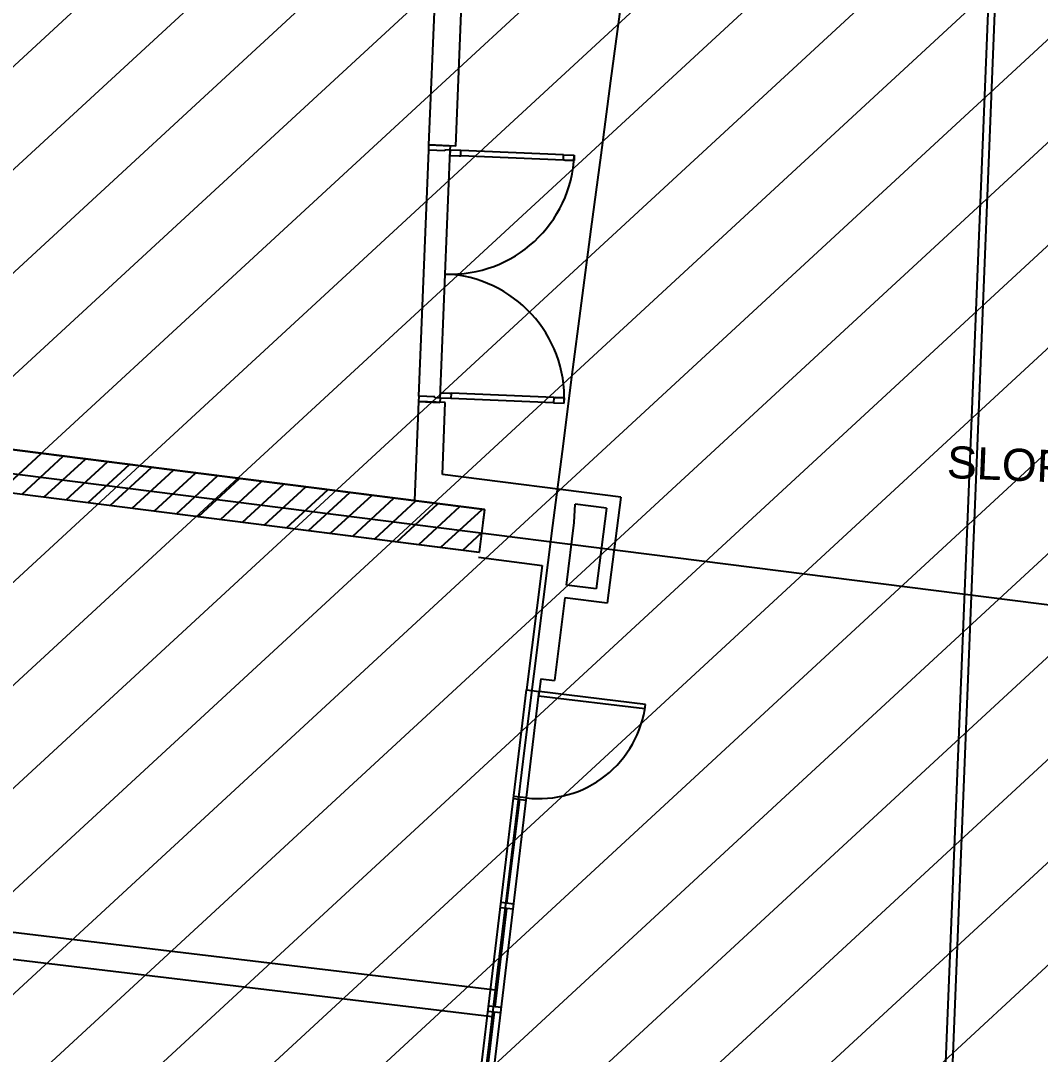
# Model space of a CAD drawing. Extents: x -678889171 to 586587, y -792238163 to 335485.
# Drawn here: x -678710326 to -678700801, y -791977973 to -791968313 of the extents above; entities that cross this region are included whole.
import ezdxf
from ezdxf.enums import TextEntityAlignment as Align

# ---------------------------------------------------------------- set-up
doc = ezdxf.new("R2010")
doc.units = 0
doc.header["$MEASUREMENT"] = 0
for name, color, linetype in [('A-FLOR-PATT', 252, 'Continuous'), ('A-SITE-PATT', 252, 'Continuous'), ('A-WALL', 252, 'Continuous')]:
    doc.layers.add(name, color=color, linetype=linetype)
doc.layers.add('BASEMENT3 LAYOUT$0$HATCH2', color=252, linetype='Continuous', lineweight=15)
doc.styles.add('Ground floor Towers$0$$Bas01-Rname$0$EN-SC', font='swissc.ttf')
doc.styles.add('Ground floor Towers$0$$Bas01-Rname$0$EN-SCL', font='swisscl.ttf')
doc.styles.add('Ground floor Towers$0$04-Ground Floor$0$V2-lower ground$0$LEVEL  FOR LICENSE LOWER GR$0$$LG- LEVEL$0$AR-SR', font='sarb.shx')
doc.styles.add('MtXpl_Arial_Unicode__1', font='ARIALUNI.ttf')

# ---------------------------------------------------------------- blocks, each defined once
blk = doc.blocks.new('A$C61C61320')
at = {"layer": 'BASEMENT3 LAYOUT$0$HATCH2'}
h = blk.add_hatch(dxfattribs=at)
h.set_pattern_fill('JIS_WOOD', color=256, scale=1000, style=0)
h.set_pattern_definition([(45, (-845211.5632561638, -471074.8112416068), (-499.9999991609842, 499.9999991609843), [])])
edge = h.paths.add_edge_path()
edge.add_line((-87728.88771757309, -14436.92520058164), (11085.99286301623, -14077.61977391216))
edge.add_line((11085.9928630162, -14077.61977391216), (11086.00013759563, -61296.12011963065))
edge.add_line((11086.00013759569, -61296.12011963065), (-23868.16462742418, -60220.57708285929))
edge.add_line((-23868.16462742421, -60220.57708285929), (-23388.15647815715, -47455.2645226442))
edge.add_arc((-38984.06513334403, -44366.02445463254), 15898.9235792472, 348.7958745272753, 525.9866040010601)
edge.add_line((-54409.82303213701, -40516.12001080933), (-55179.78612954497, -49076.3717473704))
edge.add_line((-55179.78612954495, -49076.3717473704), (-87616.00626249687, -47227.09333388295))
edge.add_line((-87616.00626249681, -47227.09333388295), (-87728.88771757303, -14436.92520058164))
blk = doc.blocks.new('GR')
at = {"layer": 'A-FLOR-PATT'}
for p, q in [((93925.82694351109, 253468.0982075394), (94085.65867057705, 3693.56110051967)), ((93867.77980905012, 253253.876272934), (93986.20065903949, 3755.128903121513)), ((88718.43522659945, 218426.1862623622), (88718.43522659963, 219897.1954864209)), ((88968.4352265996, 218426.1862623622), (88968.4352265996, 219897.1954864211)), ((113710, 212730), (34645, 219515)), ((88968.4352265996, 218426.1862623622), (88718.43522659945, 218426.1862623622)), ((88718.43522659945, 218426.1860019905), (88918.43522659945, 218426.1860019905)), ((88718.43522659945, 218376.1860019905), (88718.43522659945, 218426.1860019905)), ((88918.43522659945, 218386.1860019905), (88918.43522659945, 218426.1860019905)), ((88868.43522659945, 218376.1860019905), (88718.43522659945, 218376.1860019905)), ((88718.43522659944, 216076.1860019905), (88718.43522659945, 218376.1860019905)), ((88918.43522659945, 218386.1860019905), (88868.43522659945, 218386.1860019905)), ((88868.43522659945, 218386.1860019905), (88868.43522659945, 218376.1860019905)), ((88918.43522659944, 216066.1860019905), (88918.43522659945, 218386.1860019905)), ((89018.43522659945, 218386.1860019905), (88918.43522659945, 218386.1860019905)), ((88918.43522659945, 218386.1860019905), (88918.43522659945, 218336.1860019905)), ((88918.43522659945, 218336.1860019905), (89005.43522659945, 218336.1860019905)), ((89005.43522659945, 218336.1860019905), (89018.43522659945, 218336.1860019905)), ((89018.43522659945, 218336.1860019905), (89018.43522659945, 218386.1860019905)), ((89978.43522659945, 218386.1860019905), (89018.43522659945, 218386.1860019905)), ((89978.43522659945, 218336.1860019905), (89018.43522659945, 218336.1860019905)), ((89978.43522659945, 218336.1860019905), (89978.43522659945, 218386.1860019905)), ((89978.43522659945, 218386.1860019905), (90078.43522659944, 218386.1860019905)), ((90078.43522659944, 218336.1860019905), (89978.43522659945, 218336.1860019905)), ((90078.43522659944, 218336.1860019905), (89991.43522659944, 218336.1860019905)), ((89991.43522659944, 218336.1860019905), (90078.43522659944, 218336.1860019905)), ((90078.43522659944, 218386.1860019905), (90078.43522659944, 218336.1860019905)), ((88918.43522659944, 216066.1860019905), (88918.43522659944, 216116.1860019905)), ((88918.43522659944, 216116.1860019905), (89005.43522659944, 216116.1860019905)), ((89005.43522659944, 216116.1860019905), (89018.43522659945, 216116.1860019905)), ((89018.43522659945, 216116.1860019905), (89018.43522659945, 216066.1860019905)), ((89978.43522659945, 216116.1860019905), (89018.43522659945, 216116.1860019905)), ((89978.43522659945, 216116.1860019905), (89978.43522659945, 216066.1860019905)), ((90078.43522659944, 216116.1860019905), (89978.43522659945, 216116.1860019905)), ((90078.43522659944, 216116.1860019905), (89991.43522659944, 216116.1860019905)), ((89991.43522659944, 216116.1860019905), (90078.43522659944, 216116.1860019905)), ((90078.43522659944, 216066.1860019905), (90078.43522659944, 216116.1860019905)), ((88868.43522659944, 216076.1860019905), (88718.43522659944, 216076.1860019905)), ((88718.43522659944, 216076.1860019905), (88718.43522659944, 216026.1860019905)), ((88968.43522659948, 216027.4484896939), (88718.43522659948, 216027.4484896939)), ((88718.43522659948, 216027.4484896939), (88718.4352265996, 215099.2988210421)), ((88718.43522659944, 216026.1860019905), (88918.43522659944, 216026.1860019905)), ((88868.43522659944, 216066.1860019905), (88868.43522659944, 216076.1860019905)), ((88918.43522659944, 216066.1860019905), (88868.43522659944, 216066.1860019905)), ((88918.43522659944, 216066.1860019905), (88918.43522659944, 216026.1860019905)), ((89018.43522659945, 216066.1860019905), (88918.43522659944, 216066.1860019905)), ((88968.43522659957, 215353.7051513575), (88968.43522659948, 216027.4484896939)), ((89978.43522659945, 216066.1860019905), (89018.43522659945, 216066.1860019905)), ((89978.43522659945, 216066.1860019905), (90078.43522659944, 216066.1860019905)), ((89376.92619584283, 215041.4540592212, -6.574195595121094e-08), (82552.0033759836, 215627.0605998881, -6.574195595121094e-08)), ((89374.34001077313, 215042.9863508461), (82802.00337598356, 215606.8678870399)), ((84846.44271206437, 215028.5849042353, -6.574195595121094e-08), (85216.30991272931, 215398.4521049003, -6.574195595121094e-08)), ((85053.20781596936, 215010.8436051137, -6.574195595121094e-08), (85423.0750166343, 215380.7108057786, -6.574195595121094e-08)), ((85259.97291987482, 214993.102305992, -6.574195595121094e-08), (85629.84012054, 215362.9695066572, -6.574195595121094e-08)), ((85466.73802377982, 214975.3610068704, -6.574195595121094e-08), (85836.605224445, 215345.2282075356, -6.574195595121094e-08)), ((85673.50312768528, 214957.6197077492, -6.574195595121094e-08), (86043.37032834999, 215327.4869084139, -6.574195595121094e-08)), ((90641.63209743213, 215210.3849489096), (88968.4352265996, 215353.7051513575)), ((85880.26823159028, 214939.8784086276, -6.574195595121094e-08), (86250.13543225522, 215309.7456092925, -6.574195595121094e-08)), ((86087.03333549551, 214922.1371095062, -6.574195595121094e-08), (86456.90053616022, 215292.0043101709, -6.574195595121094e-08)), ((86293.79843940074, 214904.3958103843, -6.574195595121094e-08), (86663.66564006591, 215274.2630110495, -6.574195595121094e-08)), ((86500.56354330597, 214886.6545112629, -6.574195595121094e-08), (86870.43074397068, 215256.5217119276, -6.574195595121094e-08)), ((86707.3286472112, 214868.9132121415, -6.574195595121094e-08), (87077.1958478759, 215238.7804128062, -6.574195595121094e-08)), ((82910.82965573206, 215194.6684916842, -6.574195595121094e-08), (89343.26599263071, 214642.7389108326, -6.574195595121094e-08)), ((82910.82965573203, 215194.6684916842, -6.574195595121094e-08), (89340.02101944016, 214643.0173429235, -6.574195595121094e-08)), ((86914.09375111619, 214851.1719130198, -6.574195595121094e-08), (87283.96095178113, 215221.0391136848, -6.574195595121094e-08)), ((87120.85885502119, 214833.4306138982, -6.574195595121094e-08), (87490.72605568636, 215203.2978145634, -6.574195595121094e-08)), ((87327.62395892688, 214815.6893147768, -6.574195595121094e-08), (87697.49115959159, 215185.5565154415, -6.574195595121094e-08)), ((87534.38906283211, 214797.9480156554, -6.574195595121094e-08), (87904.25626349682, 215167.8152163201, -6.574195595121094e-08)), ((87741.15416673687, 214780.2067165335, -6.574195595121094e-08), (88111.02136740182, 215150.0739171985, -6.574195595121094e-08)), ((87947.9192706421, 214762.4654174121, -6.574195595121094e-08), (88317.78647130704, 215132.3326180771, -6.574195595121094e-08)), ((90641.83810277704, 215210.367303211), (90557.11592568865, 214213.9624948105)), ((88154.68437454733, 214744.7241182907, -6.574195595121094e-08), (88524.55157521227, 215114.5913189556, -6.574195595121094e-08)), ((88361.44947845279, 214726.9828191691, -6.574195595121094e-08), (88731.3166791175, 215096.8500198338, -6.574195595121094e-08)), ((88568.21458235779, 214709.2415200474, -6.574195595121094e-08), (88938.08178302273, 215079.1087207124, -6.574195595121094e-08)), ((88774.97968626302, 214691.500220926, -6.574195595121094e-08), (89144.84688692773, 215061.3674215907, -6.574195595121094e-08)), ((88981.74479016801, 214673.7589218044, -6.574195595121094e-08), (89351.61199083319, 215043.6261224695, -6.574195595121094e-08)), ((89374.34010386455, 215042.9874357755), (89364.20061223977, 214924.8172259738)), ((90511.84071414045, 215101.0630079547), (90218.43522659961, 215126.1950976727)), ((90218.43522659961, 214955.8648759471), (90218.43522659961, 215126.1950976727)), ((90511.84071414045, 215101.0630079547), (90447.60829751752, 214343.7819536404)), ((90168.62900087191, 214367.6783462115), (90218.43522659961, 214955.8648759471)), ((89188.50989407348, 214656.0176226832, -6.574195595121094e-08), (89359.96503703971, 214827.4727656494, -6.574195595121094e-08)), ((89335.86960386485, 214594.634872908), (89932.99358320235, 214543.3710950134)), ((89932.99358320235, 214543.3710950134), (89834.80440028873, 213374.1447277767)), ((90447.60829751752, 214343.7819536404), (90168.62900087191, 214367.6783462114)), ((90158.51900323655, 214247.4362668077), (90093.93016965623, 213473.1367590074)), ((90557.11592568865, 214213.9624948105), (90158.51900323655, 214247.4362668077)), ((89964.37190339887, 213483.8449512513), (89954.39664606437, 213364.2602426239)), ((89964.37190339887, 213483.8449512513), (90093.93016965623, 213473.1367590074)), ((89365.28976958511, 207392.0451520495), (89834.76455433898, 213373.649738319)), ((89484.92186131047, 207382.6556563544), (89954.39664606437, 213364.2602426239)), ((89834.80440028837, 213374.1447277722), (89954.39664606437, 213364.2602426239)), ((89954.29877994885, 213363.0418999596), (89951.1690369532, 213323.1645290735)), ((89951.1690369532, 213323.1645290735), (90948.10331549344, 213244.9209531226)), ((90951.23305848906, 213284.7983240086), (89954.29877994885, 213363.0418999596)), ((90948.10331549344, 213244.9209531226), (90951.23305848906, 213284.7983240086)), ((89732.17781843834, 211375.550742996), (89814.3786578063, 212347.0975403171)), ((89874.19470366895, 212342.4027924696), (89754.56261194368, 212351.7922881646)), ((89876.05527135932, 212366.1076226055), (89756.4231796341, 212375.4971183005)), ((79189.31308063402, 211384.3924615927), (89657.09546110398, 210562.4857131058)), ((79189.31308063402, 211384.3924615927), (89657.09546110398, 210562.4857131058)), ((89797.90505114642, 211370.3920472008), (89678.27295942117, 211379.7815428958)), ((89661.7993527612, 210403.0760497795), (89734.1767154108, 211325.2400901627)), ((89793.99276127345, 211320.5453423152), (89674.3606695482, 211329.9348380103)), ((79169.7438722185, 211135.1595462665), (89637.52625268846, 210313.2527977796)), ((79169.7438722185, 211135.1595462665), (89637.52625268846, 210313.2527977796)), ((89721.61539862391, 210398.381301932), (89601.9833068986, 210407.770797627)), ((89583.55355530222, 209406.1419520679), (89657.88706288826, 210353.2293448939)), ((89717.70310875094, 210348.5345970464), (89598.07101702564, 210357.9240927414))]:
    blk.add_line(p, q, dxfattribs=at)
for centre, radius, start, end in [((687457.6315433222, 163499.1463224945), 607150.2507543757, 171.117562181745, 188.0887984813754), ((687457.6315433218, 163499.1463224948), 599650.2507543752, 171.0076615978963, 188.0887984813754), ((88918.43522659945, 218386.1860019905), 1159.999999999998, 270, 0), ((88918.43522659944, 216066.1860019905), 1159.999999999998, 0, 90), ((71320.78476106678, 216365.0054784149, -6.574195595121094e-08), 18104.58593483668, 354.5412699912833, 355.80760243948), ((89954.29878640694, 213363.0418994527), 999.9999999999947, 265.5123865124118, 355.512386513243)]:
    blk.add_arc(centre, radius, start, end, dxfattribs=at)
at = {"layer": 'A-FLOR-PATT', "style": 'MtXpl_Arial_Unicode__1'}
blk.add_text('SLOPE  15%%%', height=300, rotation=359.9999999999999, dxfattribs=at).set_placement((93674.85104516103, 215513.1086708934, -1.311882182861324e-07))
at = {"layer": 'A-FLOR-PATT', "style": 'Ground floor Towers$0$04-Ground Floor$0$V2-lower ground$0$LEVEL  FOR LICENSE LOWER GR$0$$LG- LEVEL$0$AR-SR', "flags": 12}
for tag, p in [('L', (30296.07288644527, 72859.53473235783)), ('P', (30237.50458115668, 72203.99769414036))]:
    blk.add_attdef(tag, text='', height=500, dxfattribs=at).set_placement(p, align=Align.RIGHT)
at = {"layer": 'A-FLOR-PATT'}
for tag, p, height, style in [('N', (85492.25876324323, 56633.4995742733), 250, 'Ground floor Towers$0$$Bas01-Rname$0$EN-SC'), ('N', (89389.48149106537, 56633.4995742733), 250, 'Ground floor Towers$0$$Bas01-Rname$0$EN-SC'), ('N', (94597.61363499537, 56633.4995742733), 250, 'Ground floor Towers$0$$Bas01-Rname$0$EN-SC'), ('AN', (85922.66280553787, 56313.08159666645), 200, 'Ground floor Towers$0$$Bas01-Rname$0$EN-SCL'), ('AN', (89819.88553336001, 56313.08159666645), 200, 'Ground floor Towers$0$$Bas01-Rname$0$EN-SCL'), ('AN', (95028.01767729002, 56313.08159666645), 200, 'Ground floor Towers$0$$Bas01-Rname$0$EN-SCL'), ('SN', (85299.47460008037, 56025.08594095582), 200, 'Ground floor Towers$0$$Bas01-Rname$0$EN-SCL'), ('SN', (89196.69732790251, 56025.08594095582), 200, 'Ground floor Towers$0$$Bas01-Rname$0$EN-SCL'), ('SN', (94404.82947183252, 56025.08594095582), 200, 'Ground floor Towers$0$$Bas01-Rname$0$EN-SCL'), ('F', (85927.04975899268, 56008.67972904726), 200, 'Ground floor Towers$0$$Bas01-Rname$0$EN-SCL'), ('F', (89824.27248681482, 56008.67972904726), 200, 'Ground floor Towers$0$$Bas01-Rname$0$EN-SCL'), ('F', (95032.40463074483, 56008.67972904726), 200, 'Ground floor Towers$0$$Bas01-Rname$0$EN-SCL')]:
    blk.add_attdef(tag, p, '', height=height, dxfattribs=dict(at, style=style))
at = {"layer": 'A-FLOR-PATT', "style": 'Ground floor Towers$0$$Bas01-Rname$0$EN-SCL', "width": 0.8}
for p in [(85305.16036184286, 56295.1433535593), (89202.383089665, 56295.1433535593), (94410.51523359501, 56295.1433535593)]:
    blk.add_attdef('FN', p, '', height=250, dxfattribs=at)

msp = doc.modelspace()

# ---------------------------------------------------------------- block references
at = {"layer": 'A-SITE-PATT', "rotation": 357.6731745000001}
msp.add_blockref('A$C61C61320', (-678706236.4347705, -791940527.995869, -212772), dxfattribs=at)

# ---------------------------------------------------------------- next in the draw order: block references
at = {"layer": 'A-WALL', "rotation": 357.6731745000001}
msp.add_blockref('GR', (-678804025.0995113, -792184118.4910543, -212772), dxfattribs=at)

doc.saveas('drawing.dxf')
